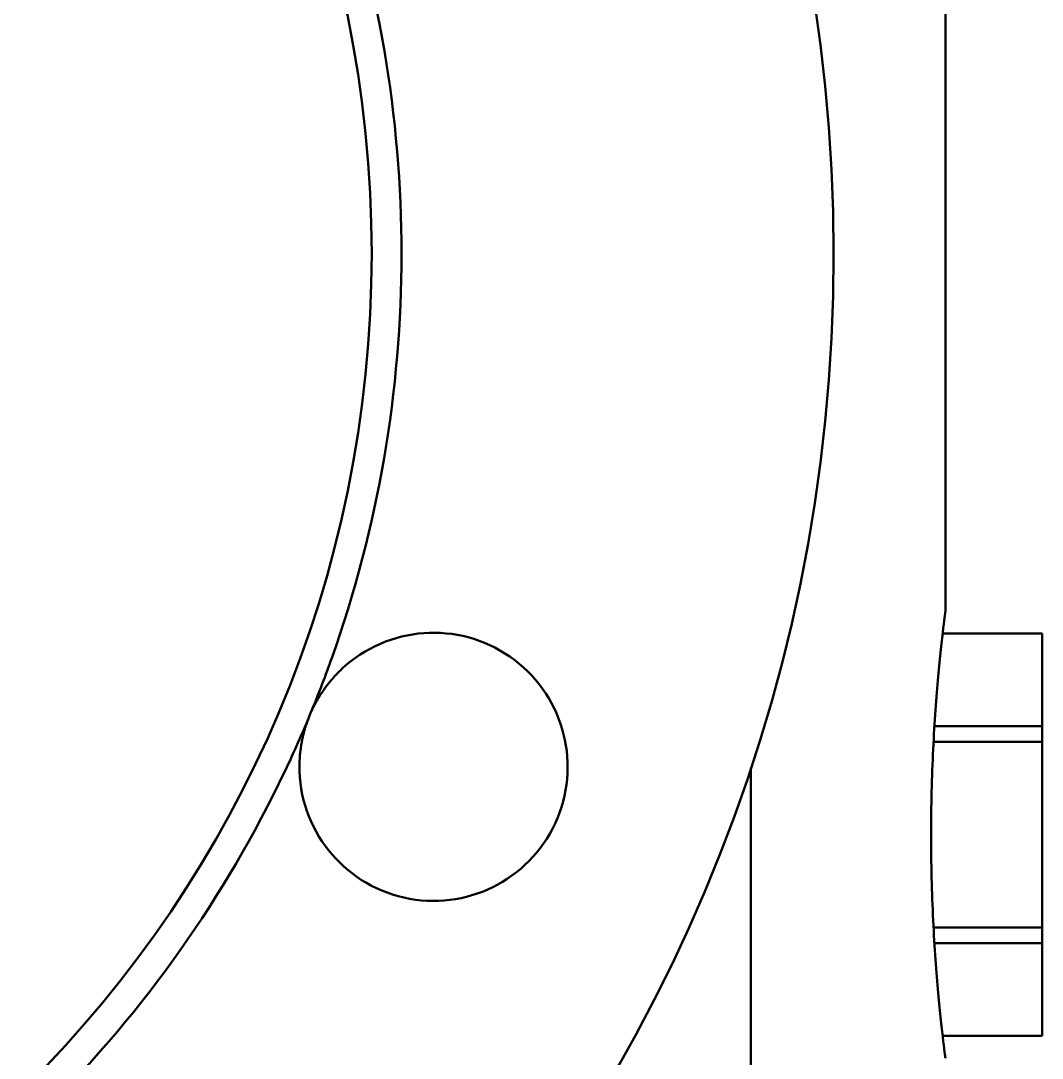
# Model space of a CAD drawing. Header units: millimetres. Extents: x 1510 to 10524, y 7125 to 13164.
# Drawn here: x 5096.23 to 5103.08, y 11281.05 to 11288.02 of the extents above; entities that cross this region are included whole.
import ezdxf

# ---------------------------------------------------------------- set-up
doc = ezdxf.new("R2010")
doc.units = ezdxf.units.MM
doc.header["$LTSCALE"] = 4
doc.layers.add('Visible (ISO)', color=7, linetype='Continuous', lineweight=50)

msp = doc.modelspace()

# ---------------------------------------------------------------- linework, layer by layer
at = {"layer": 'Visible (ISO)'}
for p, q in [((5102.4347, 11290.0039), (5102.4347, 11284.0539)), ((5103.0847, 11283.9045), (5102.4166, 11283.9045)), ((5103.0847, 11283.2817), (5103.0847, 11283.9045)), ((5102.3613, 11283.2817), (5103.0847, 11283.2817)), ((5103.0847, 11283.2817), (5103.0847, 11283.1767)), ((5103.0847, 11283.1767), (5102.3552, 11283.1767)), ((5103.0847, 11281.931), (5103.0847, 11283.1767)), ((5101.1296, 11278.1195), (5101.1296, 11283.0036)), ((5102.3552, 11281.931), (5103.0847, 11281.931)), ((5103.0847, 11281.931), (5103.0847, 11281.826)), ((5103.0847, 11281.826), (5102.3613, 11281.826)), ((5103.0847, 11281.2032), (5103.0847, 11281.826)), ((5102.4166, 11281.2032), (5103.0847, 11281.2032))]:
    msp.add_line(p, q, dxfattribs=at)
for radius in [11, 7.9]:
    msp.add_circle((5090.6847, 11286.4539), radius, dxfattribs=at)
for centre, radius, start, end in [((5090.6847, 11286.4539), 8.1, 340.42538, 19.57462), ((5098.9996, 11283.0097), 0.9, 181.91776, 133.08224), ((5090.6847, 11286.4539), 8.1, 339.11909, 340.42538), ((5090.6847, 11286.4539), 8.1, 337.5, 339.11909), ((5090.6847, 11286.4539), 8.1, 335.88091, 337.5), ((5090.6847, 11286.4539), 8.1, 334.57462, 335.88091), ((5090.6847, 11286.4539), 8.1, 295.42538, 334.57462)]:
    msp.add_arc(centre, radius, start, end, dxfattribs=at)
for points, knots in [([(5102.4347, 11284.0539), (5102.4347, 11284.0539), (5102.4335, 11284.0448), (5102.4288, 11284.0068), (5102.4252, 11283.9778), (5102.4116, 11283.863), (5102.3988, 11283.7476), (5102.3747, 11283.4815), (5102.3618, 11283.3129), (5102.3481, 11283.0358), (5102.3445, 11282.9394), (5102.3397, 11282.7456), (5102.3386, 11282.6481), (5102.3386, 11282.5539), (5102.3386, 11282.4596), (5102.3397, 11282.3621), (5102.3445, 11282.1683), (5102.3481, 11282.0719), (5102.3618, 11281.7948), (5102.3747, 11281.6263), (5102.3988, 11281.3601), (5102.4116, 11281.2447), (5102.4252, 11281.1299), (5102.4288, 11281.1009), (5102.4335, 11281.0629), (5102.4347, 11281.0539), (5102.4347, 11281.0539)], [6.788319, 6.788319, 6.788319, 6.788319, 7.071165, 7.071165, 7.35401, 7.35401, 7.919701, 7.919701, 8.485397, 8.485397, 8.768245, 8.768245, 9.051092, 9.051092, 9.051092, 9.33394, 9.33394, 9.616788, 9.616788, 10.182484, 10.182484, 10.748175, 10.748175, 11.03102, 11.03102, 11.313866, 11.313866, 11.313866, 11.313866]), ([(5098.3849, 11283.667), (5098.374, 11283.6569), (5098.3628, 11283.6459), (5098.3514, 11283.634), (5098.3508, 11283.6334), (5098.3502, 11283.6328), (5098.3496, 11283.6322), (5098.3445, 11283.6268), (5098.3393, 11283.6213), (5098.334, 11283.6155), (5098.3311, 11283.6123), (5098.3282, 11283.6091), (5098.3253, 11283.6057), (5098.3238, 11283.6041), (5098.3223, 11283.6024), (5098.3208, 11283.6007), (5098.3201, 11283.5999), (5098.3194, 11283.599), (5098.3186, 11283.5982), (5098.318, 11283.5975), (5098.3174, 11283.5967), (5098.3168, 11283.596), (5098.3128, 11283.5914), (5098.3098, 11283.5879), (5098.3063, 11283.5836), (5098.3001, 11283.5761), (5098.2937, 11283.5681), (5098.2873, 11283.5599), (5098.2824, 11283.5535), (5098.2775, 11283.5469), (5098.2725, 11283.5401), (5098.27, 11283.5367), (5098.2676, 11283.5333), (5098.2651, 11283.5298), (5098.2638, 11283.528), (5098.2626, 11283.5262), (5098.2613, 11283.5245), (5098.2607, 11283.5236), (5098.2601, 11283.5227), (5098.2595, 11283.5218), (5098.2592, 11283.5213), (5098.2589, 11283.5209), (5098.2586, 11283.5204), (5098.2584, 11283.5202), (5098.2582, 11283.5199), (5098.258, 11283.5196), (5098.2544, 11283.5143), (5098.2524, 11283.5114), (5098.2495, 11283.5071), (5098.2442, 11283.4991), (5098.2389, 11283.4907), (5098.2334, 11283.4819), (5098.2293, 11283.4752), (5098.2251, 11283.4682), (5098.2209, 11283.461), (5098.2188, 11283.4574), (5098.2167, 11283.4537), (5098.2146, 11283.45), (5098.2136, 11283.4481), (5098.2125, 11283.4462), (5098.2115, 11283.4443), (5098.2109, 11283.4433), (5098.2104, 11283.4424), (5098.2099, 11283.4414), (5098.2095, 11283.4407), (5098.2091, 11283.44), (5098.2087, 11283.4393), (5098.2075, 11283.4371), (5098.2072, 11283.4364), (5098.2064, 11283.4351), (5098.2019, 11283.4266), (5098.1965, 11283.4162), (5098.1905, 11283.4039), (5098.1888, 11283.4004), (5098.187, 11283.3968), (5098.1853, 11283.3929), (5098.1799, 11283.3815), (5098.1741, 11283.3686), (5098.1681, 11283.3541)], [0, 0, 0, 0, 0.125, 0.125, 0.125, 0.131407, 0.131407, 0.131407, 0.1875, 0.1875, 0.1875, 0.21875, 0.21875, 0.21875, 0.234375, 0.234375, 0.234375, 0.242187, 0.242187, 0.242187, 0.248518, 0.248518, 0.248518, 0.293776, 0.293776, 0.293776, 0.375, 0.375, 0.375, 0.4375, 0.4375, 0.4375, 0.46875, 0.46875, 0.46875, 0.484375, 0.484375, 0.484375, 0.492187, 0.492187, 0.492187, 0.496094, 0.496094, 0.496094, 0.498337, 0.498337, 0.498337, 0.542625, 0.542625, 0.542625, 0.625, 0.625, 0.625, 0.6875, 0.6875, 0.6875, 0.71875, 0.71875, 0.71875, 0.734375, 0.734375, 0.734375, 0.742188, 0.742188, 0.742188, 0.748047, 0.748047, 0.748047, 0.765344, 0.765344, 0.765344, 0.875, 0.875, 0.875, 0.90625, 0.90625, 0.90625, 1, 1, 1, 1]), ([(5098.1681, 11283.3541), (5098.1644, 11283.3452), (5098.1611, 11283.3368), (5098.1581, 11283.329), (5098.1551, 11283.3211), (5098.1525, 11283.3138), (5098.1501, 11283.307), (5098.1477, 11283.3002), (5098.1456, 11283.2939), (5098.1437, 11283.2882), (5098.1428, 11283.2853), (5098.142, 11283.2826), (5098.1411, 11283.2801), (5098.1407, 11283.2788), (5098.1403, 11283.2775), (5098.14, 11283.2763), (5098.1398, 11283.2757), (5098.1396, 11283.2751), (5098.1394, 11283.2745), (5098.1392, 11283.2739), (5098.1392, 11283.2737), (5098.1389, 11283.2728), (5098.1341, 11283.2572), (5098.13, 11283.2423), (5098.1265, 11283.2282), (5098.1248, 11283.2212), (5098.1231, 11283.2143), (5098.1216, 11283.2077), (5098.1209, 11283.2043), (5098.1202, 11283.2011), (5098.1195, 11283.1978), (5098.1191, 11283.1962), (5098.1188, 11283.1946), (5098.1185, 11283.193), (5098.1183, 11283.1922), (5098.1181, 11283.1914), (5098.118, 11283.1906), (5098.1178, 11283.1898), (5098.1177, 11283.1893), (5098.1175, 11283.1883), (5098.1165, 11283.1833), (5098.1155, 11283.1784), (5098.1146, 11283.1735), (5098.1127, 11283.1629), (5098.111, 11283.1526), (5098.1095, 11283.1425), (5098.1084, 11283.1352), (5098.1074, 11283.128), (5098.1065, 11283.121), (5098.1061, 11283.1175), (5098.1057, 11283.114), (5098.1053, 11283.1105), (5098.1051, 11283.1088), (5098.1049, 11283.1071), (5098.1047, 11283.1054), (5098.1046, 11283.1045), (5098.1045, 11283.1037), (5098.1044, 11283.1028), (5098.1043, 11283.102), (5098.1043, 11283.1013), (5098.1042, 11283.1003), (5098.1034, 11283.0927), (5098.1028, 11283.0853), (5098.1022, 11283.0779), (5098.1009, 11283.061), (5098.1002, 11283.0447), (5098.0998, 11283.0292), (5098.0997, 11283.0225), (5098.0996, 11283.0161), (5098.0996, 11283.0097)], [0, 0, 0, 0, 0.0625, 0.0625, 0.0625, 0.125, 0.125, 0.125, 0.1875, 0.1875, 0.1875, 0.21875, 0.21875, 0.21875, 0.234375, 0.234375, 0.234375, 0.242187, 0.242187, 0.242187, 0.25, 0.25, 0.25, 0.375, 0.375, 0.375, 0.4375, 0.4375, 0.4375, 0.46875, 0.46875, 0.46875, 0.484375, 0.484375, 0.484375, 0.492187, 0.492187, 0.492187, 0.5, 0.5, 0.5, 0.539262, 0.539262, 0.539262, 0.625, 0.625, 0.625, 0.6875, 0.6875, 0.6875, 0.71875, 0.71875, 0.71875, 0.734375, 0.734375, 0.734375, 0.742187, 0.742187, 0.742187, 0.75, 0.75, 0.75, 0.808024, 0.808024, 0.808024, 0.942611, 0.942611, 0.942611, 1, 1, 1, 1])]:
    msp.add_open_spline(points, degree=3, knots=knots, dxfattribs=at)
msp.add_open_spline([(5098.0996, 11283.0097), (5098.0996, 11282.9997), (5098.0998, 11282.9897), (5098.1001, 11282.9796)], degree=3, dxfattribs=at)

doc.saveas('drawing.dxf')
